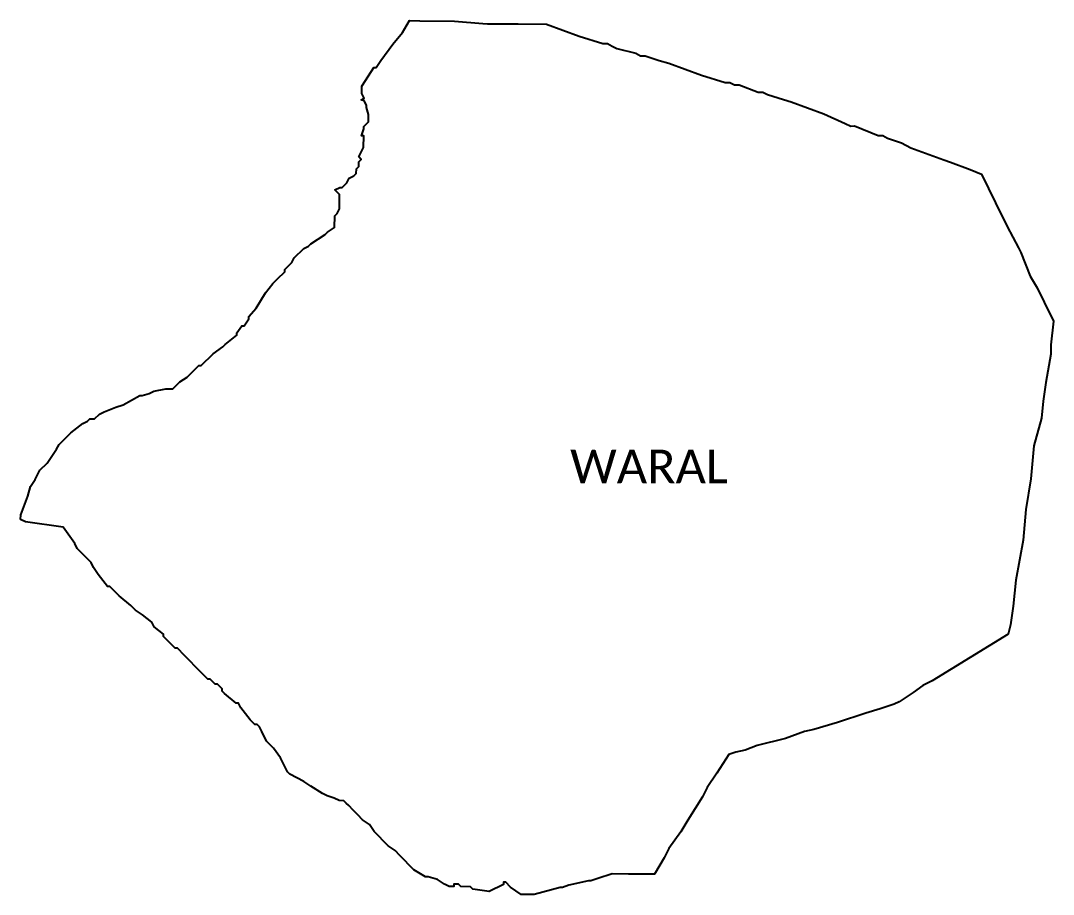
# Model space of a CAD drawing. Header units: metres. Extents: x 284144 to 296257, y 2011839 to 2016346.
# Drawn here: x 291654 to 296257, y 2012449 to 2016346 of the extents above; entities that cross this region are included whole.
import ezdxf

# ---------------------------------------------------------------- set-up
doc = ezdxf.new("R2010")
doc.units = ezdxf.units.M
doc.layers.add('VILLAGE BOUNDRY', color=10, linetype='Continuous')
doc.layers.add('VILLAGE NAME', color=250, linetype='Continuous')
doc.styles.get("Standard").update_dxf_attribs({"font": 'simplex.shx'})

msp = doc.modelspace()

# ---------------------------------------------------------------- linework, layer by layer
at = {"layer": 'VILLAGE BOUNDRY'}
msp.add_lwpolyline([(291653.6, 2014120.8), (291653.7, 2014141.8), (291686, 2014225.7), (291696.9, 2014267.7), (291718.2, 2014299), (291728.9, 2014320), (291739.6, 2014340.9), (291771.5, 2014372.2), (291814.1, 2014434.9), (291824.8, 2014455.8), (291856.6, 2014487.1), (291877.8, 2014508), (291930.8, 2014549.6), (291951.9, 2014559.9), (291962.5, 2014570.4), (291983.5, 2014570.2), (292004.8, 2014591), (292025.9, 2014601.3), (292078.6, 2014621.9), (292110.3, 2014632.1), (292184.3, 2014673.5), (292194.8, 2014673.5), (292226.4, 2014683.7), (292247.5, 2014694), (292300.2, 2014704.1), (292331.8, 2014703.8), (292363.6, 2014735.1), (292395.3, 2014755.8), (292416.6, 2014776.7), (292448.4, 2014807.9), (292458.9, 2014807.9), (292511.9, 2014860), (292554.3, 2014891.2), (292564.9, 2014901.6), (292617.8, 2014943.2), (292617.9, 2014953.7), (292639.3, 2014985), (292649.8, 2014985), (292671.1, 2015016.3), (292671.2, 2015026.9), (292703, 2015063.4), (292745.7, 2015131.3), (292777.6, 2015173.1), (292798.8, 2015194), (292830.7, 2015225.3), (292830.8, 2015235.8), (292862.6, 2015267), (292873.3, 2015288), (292915.7, 2015329.7), (292936.9, 2015340), (292936.9, 2015340), (292947.4, 2015350.4), (293010.9, 2015392), (293021.5, 2015402.4), (293053.3, 2015423.1), (293053.7, 2015475.7), (293064.3, 2015486.1), (293075.1, 2015507.1), (293075.6, 2015570.2), (293054.8, 2015591.4), (293075.9, 2015601.7), (293086.4, 2015601.6), (293107.6, 2015622.5), (293118.3, 2015643.4), (293139.4, 2015653.7), (293150, 2015664.2), (293150.2, 2015685.2), (293160.9, 2015695.6), (293161, 2015716.7), (293171.6, 2015727.1), (293161.2, 2015737.7), (293182.6, 2015779.6), (293183.1, 2015832.1), (293172.6, 2015832.2), (293183.3, 2015863.7), (293183.4, 2015874.2), (293204.7, 2015895.1), (293204.9, 2015926.6), (293194.7, 2015958.2), (293194.8, 2015968.8), (293184.5, 2015988.5), (293172.1, 2015992.6), (293184.5, 2016000.4), (293174.2, 2016021.5), (293174.5, 2016053.1), (293190.5, 2016079.2), (293227.8, 2016136.8), (293238.3, 2016136.7), (293259.7, 2016168), (293312.9, 2016241.2), (293355.4, 2016293.4), (293387.4, 2016345.7), (293433.7, 2016345.3), (293587.2, 2016343.9), (293713.3, 2016332.3), (293734.4, 2016332.1), (293850, 2016331.1), (293871.1, 2016330.9), (293997.3, 2016329.8), (294144, 2016275.9), (294248.9, 2016243.4), (294270, 2016243.3), (294290.9, 2016232.5), (294311.8, 2016221.9), (294395.8, 2016200.1), (294416.7, 2016189.4), (294437.8, 2016189.2), (294500.7, 2016167.6), (294542.6, 2016156.7), (294689.4, 2016102.8), (294794.3, 2016070.4), (294815.3, 2016070.2), (294836.3, 2016059.5), (294857.3, 2016059.3), (294941.1, 2016027), (294962.2, 2016026.8), (294983.1, 2016016.1), (295054.2, 2015994.5), (295088, 2015983.6), (295234.8, 2015929.8), (295329, 2015886.9), (295355.2, 2015875.4), (295371, 2015876), (295475.8, 2015833), (295496.8, 2015832.8), (295517.7, 2015822.1), (295580.7, 2015800.5), (295622.6, 2015779.1), (295769.3, 2015724.4), (295799.1, 2015714.3), (295886.7, 2015681.6), (295937, 2015660.6), (295999, 2015533.9), (296050.7, 2015428.3), (296102.4, 2015333.1), (296112.7, 2015312), (296153.9, 2015206.5), (296185, 2015153.6), (296216, 2015090.3), (296257.3, 2015005.8), (296245.8, 2014900.7), (296245.5, 2014858.6), (296223.3, 2014732.6), (296212.1, 2014648.6), (296204.1, 2014572.7), (296170.2, 2014450.2), (296156.4, 2014302), (296134.2, 2014165.5), (296122.5, 2014028.9), (296089.3, 2013850.4), (296077.8, 2013734.8), (296066.5, 2013650.8), (296055.5, 2013610.2), (295717.3, 2013401.4), (295675.1, 2013380.7), (295632.7, 2013349.6), (295601, 2013328.8), (295569.2, 2013308), (295548.1, 2013297.7), (295484.8, 2013277.2), (295421.5, 2013256.8), (295295, 2013215.8), (295189.5, 2013185.2), (295147.4, 2013175.1), (295063, 2013144.3), (294936.5, 2013113.8), (294883.7, 2013093.2), (294841.6, 2013083.1), (294809.9, 2013072.9), (294756.6, 2012989.2), (294714, 2012926.5), (294692.6, 2012884.6), (294628.5, 2012780), (294596.5, 2012727.7), (294543.3, 2012654.5), (294521.9, 2012612.6), (294479.2, 2012539.4), (294363.5, 2012539.4), (294289.9, 2012541.1), (294226.6, 2012520.6), (294195, 2012510.3), (294184.5, 2012510.4), (294096.9, 2012490.1), (294068.5, 2012479.9), (294058, 2012480), (293942.1, 2012449.5), (293884.1, 2012449.5), (293837.2, 2012482), (293816.3, 2012503.2), (293805.8, 2012503.3), (293805.7, 2012492.7), (293742.3, 2012461.7), (293668.8, 2012472.9), (293658.4, 2012483.5), (293616.3, 2012483.9), (293605.9, 2012494.5), (293584.9, 2012494.7), (293584.8, 2012484.2), (293563.8, 2012484.4), (293542.8, 2012495.1), (293511.4, 2012516.4), (293469.5, 2012527.3), (293459, 2012527.4), (293406.6, 2012559.4), (293344.1, 2012623), (293323.3, 2012644.3), (293291.9, 2012665.5), (293229.4, 2012729.2), (293208.6, 2012760.9), (293177.2, 2012782.2), (293156.4, 2012803.5), (293135.6, 2012824.7), (293117.1, 2012845.9), (293104.3, 2012856.5), (293093.8, 2012867.1), (293072.8, 2012867.3), (293051.9, 2012878), (293020.4, 2012888.8), (292999.5, 2012899.5), (292947.2, 2012931.5), (292915.8, 2012952.8), (292853, 2012984.9), (292842.6, 2012995.5), (292811.6, 2013058.9), (292780.4, 2013101.2), (292749.1, 2013133.1), (292728.5, 2013175.3), (292718.1, 2013196.5), (292707.7, 2013207.1), (292697.2, 2013207.2), (292676.3, 2013228.4), (292634.7, 2013281.3), (292624.4, 2013302.4), (292613.9, 2013302.5), (292561.7, 2013345.1), (292551.3, 2013355.7), (292551.4, 2013366.2), (292530.5, 2013387.4), (292520, 2013387.5), (292499.1, 2013408.7), (292488.6, 2013408.8), (292457.4, 2013440.6), (292384.4, 2013514.9), (292353.1, 2013546.7), (292342.6, 2013546.8), (292300.9, 2013589.3), (292290.5, 2013599.9), (292290.6, 2013610.4), (292248.8, 2013642.3), (292238.5, 2013663.4), (292196.7, 2013695.4), (292165.3, 2013716.7), (292144.5, 2013737.9), (292092.3, 2013780.4), (292071.4, 2013801.6), (292061, 2013812.2), (292050.6, 2013822.8), (292040, 2013822.9), (291998.5, 2013875.9), (291977.7, 2013907.6), (291967.4, 2013928.7), (291904.8, 2013992.4), (291894.5, 2014013.5), (291842.6, 2014087.6), (291674.5, 2014110.1)], close=True, dxfattribs=at)

# ---------------------------------------------------------------- texts
at = {"layer": 'VILLAGE NAME', "insert": (294102.9, 2014432.8), "char_height": 150, "attachment_point": 1}
msp.add_mtext_dynamic_manual_height_columns('{\\fCalibri|b0|i0|c0|p34;WARAL}', width=1877.914, gutter_width=1, heights=[0], dxfattribs=at)

doc.saveas('drawing.dxf')
